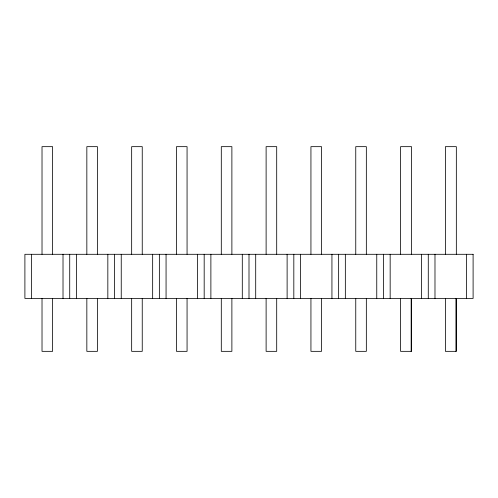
<?xml version="1.0" encoding="UTF-8"?>
<svg xmlns="http://www.w3.org/2000/svg" width="498" height="498" viewBox="0 0 498 498"><rect width="100%" height="100%" fill="white"/><g stroke="black" fill="none" stroke-linecap="round" stroke-linejoin="round"><path stroke-width="0.75" d="M466.396 254.297L466.396 298.414M456.336 254.297L456.336 146.661L445.399 146.661L445.399 254.297M456.336 298.414L456.336 351.339L445.399 351.339L445.399 298.414M455.981 298.414L455.981 351.339M434.984 254.297L434.984 298.414M428.28 254.297L428.28 298.414M421.576 254.297L421.576 298.414M411.516 254.297L411.516 146.661L400.579 146.661L400.579 254.297M411.516 298.414L411.516 351.339L400.579 351.339L400.579 298.414M411.161 298.414L411.161 351.339M390.164 254.297L390.164 298.414M383.46 254.297L383.46 298.414M376.756 254.297L376.756 298.414M366.341 254.297L366.341 146.661L355.759 146.661L355.759 254.297M366.341 298.414L366.341 351.339L355.759 351.339L355.759 298.414M345.344 254.297L345.344 298.414M338.64 254.297L338.64 298.414M331.936 254.297L331.936 298.414M321.521 254.297L321.521 146.661L310.939 146.661L310.939 254.297M321.521 298.414L321.521 351.339L310.939 351.339L310.939 298.414M300.524 254.297L300.524 298.414M293.82 254.297L293.82 298.414M287.116 254.297L287.116 298.414M276.701 254.297L276.701 146.661L266.119 146.661L266.119 254.297M276.701 298.414L276.701 351.339L266.119 351.339L266.119 298.414M255.704 254.297L255.704 298.414M249 254.297L249 298.414M242.296 254.297L242.296 298.414M231.881 254.297L231.881 146.661L221.299 146.661L221.299 254.297M231.881 298.414L231.881 351.339L221.299 351.339L221.299 298.414M210.884 254.297L210.884 298.414M204.18 254.297L204.18 298.414M197.476 254.297L197.476 298.414M187.061 254.297L187.061 146.661L176.479 146.661L176.479 254.297M187.061 298.414L187.061 351.339L176.479 351.339L176.479 298.414M166.064 254.297L166.064 298.414M159.36 254.297L159.36 298.414M152.656 254.297L152.656 298.414M142.241 254.297L142.241 146.661L131.659 146.661L131.659 254.297M142.241 298.414L142.241 351.339L131.659 351.339L131.659 298.414M121.244 254.297L121.244 298.414M114.54 254.297L114.54 298.414M107.836 254.297L107.836 298.414M97.421 254.297L97.421 146.661L86.839 146.661L86.839 254.297M97.421 298.414L97.421 351.339L86.839 351.339L86.839 298.414M76.424 254.297L76.424 298.414M69.72 254.297L69.72 298.414M63.016 254.297L63.016 298.414M52.601 254.297L52.601 146.661L42.019 146.661L42.019 254.297M52.601 298.414L52.601 351.339L42.019 351.339L42.019 298.414M31.604 254.297L31.604 298.414M473.1 254.297L24.9 254.297L24.9 298.414L473.1 298.414L473.1 254.297"/></g></svg>
